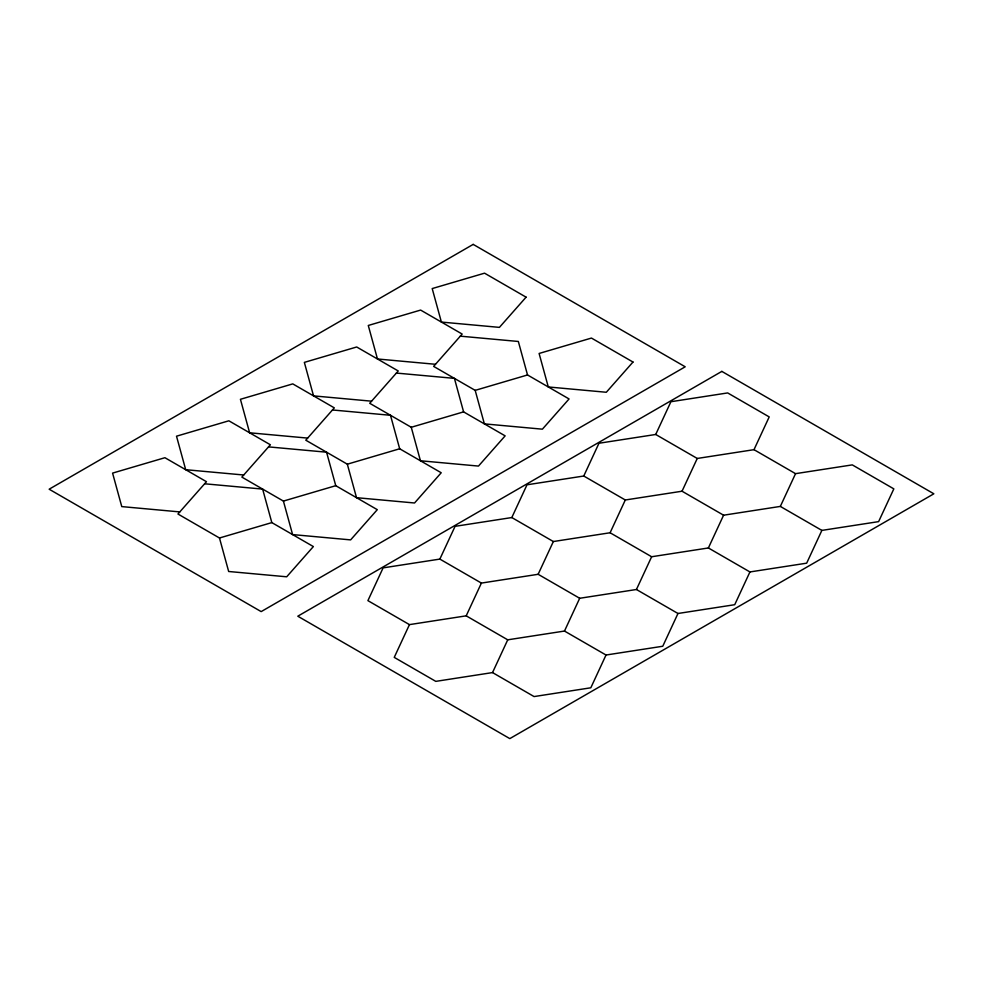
<?xml version="1.0" encoding="UTF-8"?>
<svg xmlns="http://www.w3.org/2000/svg" width="983" height="983" viewBox="0 0 983 983"><rect width="100%" height="100%" fill="white"/><g stroke="black" fill="none" stroke-linecap="round" stroke-linejoin="round"><path stroke-width="1.47" d="M409.456 624.623L394.244 657.381L435.788 681.366L492.532 672.581L534.076 696.566L590.82 687.793L606.019 655.022L662.763 646.249L677.975 613.49L734.719 604.705L749.931 571.946L806.674 563.173L821.874 530.402L878.618 521.629L893.83 488.87L852.286 464.885L795.542 473.659L753.998 449.673L697.254 458.459L655.71 434.474L598.966 443.247L583.767 476.018L527.011 484.791L511.811 517.549L455.068 526.335L439.856 559.094L383.112 567.867L367.912 600.638L409.456 624.623L466.2 615.837L507.732 639.822L564.488 631.049L606.019 655.022M466.2 615.837L481.4 583.079L538.143 574.293L579.687 598.278L636.431 589.505L677.975 613.49M492.532 672.581L507.732 639.822M538.143 574.293L553.355 541.535L610.099 532.761L651.643 556.747L708.387 547.961L749.931 571.946M564.488 631.049L579.687 598.278M610.099 532.761L625.299 499.991L682.042 491.217L723.586 515.203L780.33 506.417L821.874 530.402M655.71 434.474L670.922 401.715L727.666 392.93L769.21 416.915L753.998 449.673M636.431 589.505L651.643 556.747M682.042 491.217L697.254 458.459M708.387 547.961L723.586 515.203M780.33 506.417L795.542 473.659M475.182 390.362L527.527 374.965L569.071 398.951L542.395 429.178L484.373 423.87L475.182 390.362L433.638 366.389L462.17 334.06L420.626 310.075L368.281 325.471L377.472 358.979L435.494 364.288M411.263 427.273L463.595 411.877L505.139 435.862L478.475 466.077L420.441 460.769L411.263 427.273L369.719 403.288L398.238 370.972L356.694 346.987L304.349 362.383L313.54 395.879L371.574 401.187M347.331 464.185L399.676 448.776L441.22 472.762L414.543 502.989L356.522 497.681L347.331 464.185L305.787 440.2L334.318 407.871L292.774 383.886L240.43 399.295L249.621 432.79L307.642 438.099M283.411 501.084L335.756 485.688L377.288 509.673L350.624 539.888L292.602 534.58L283.411 501.084L241.867 477.099L270.386 444.783L228.855 420.798L176.51 436.194L185.701 469.702L243.723 474.998M219.479 537.996L271.824 522.6L313.368 546.573L286.692 576.8L228.67 571.492L219.479 537.996L177.948 514.011L206.467 481.695L164.923 457.709L112.578 473.106L121.769 506.601L179.791 511.91M460.314 336.161L518.336 341.47L527.527 374.965M396.382 373.073L454.416 378.369L463.595 411.877M332.463 409.972L390.484 415.281L399.676 448.776M268.543 446.884L326.565 452.192L335.756 485.688M204.611 483.783L262.633 489.092L271.824 522.6M583.767 476.018L625.299 499.991M511.811 517.549L553.355 541.535M439.856 559.094L481.4 583.079M526.089 297.161L499.413 327.376L441.392 322.068L432.201 288.572L484.545 273.176L526.089 297.161M632.991 362.039L606.314 392.266L548.293 386.958L539.102 353.462L591.447 338.066L632.991 362.039M473.192 244.386L49.15 489.202L261.171 611.61L685.212 366.794L473.192 244.386M721.829 371.39L297.788 616.206L509.808 738.614L933.85 493.798L721.829 371.39"/></g></svg>
